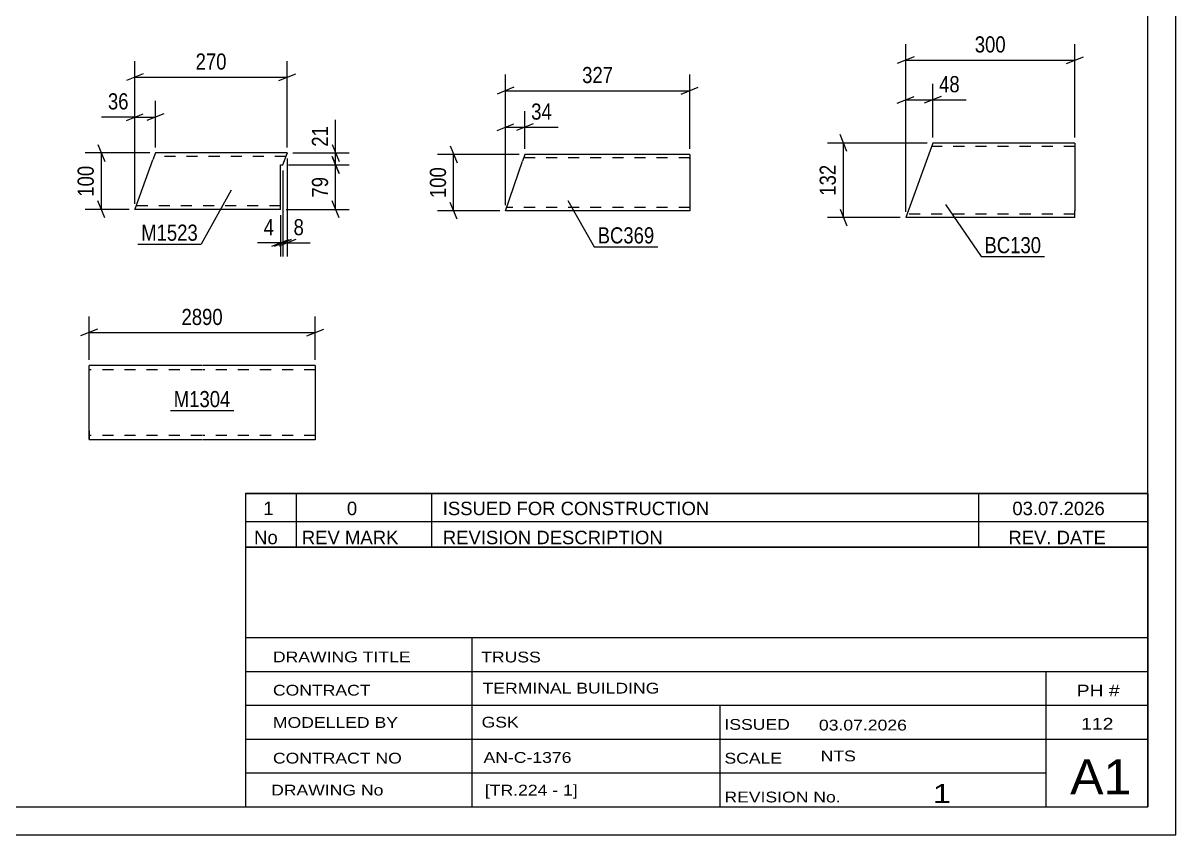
# Model space of a CAD drawing. Header units: millimetres. Extents: x 0 to 420, y 0 to 297.
# Drawn here: x 215.6 to 420, y 0 to 144 of the extents above; entities that cross this region are included whole.
import ezdxf

# ---------------------------------------------------------------- set-up
doc = ezdxf.new("R2010")
doc.units = ezdxf.units.MM
doc.linetypes.add('DXK_LINE_DOT2', pattern=[3.9198, 1.9599, -1.9599])
doc.styles.add('Arial Narrow', font='ARIALN.TTF', dxfattribs={"height": 0.2})

# ---------------------------------------------------------------- blocks, each defined once
blk = doc.blocks.new('Unknown-761548151-1163')
at = {"color": 5, "linetype": 'Continuous'}
for p, q in [((420, 0), (420, 297)), ((415, 5), (415, 292)), ((5, 5), (415, 5)), ((0, 0), (420, 0))]:
    blk.add_line(p, q, dxfattribs=at)
blk = doc.blocks.new('Unknown-761548151-22047')
at = {"color": 7, "linetype": 'Continuous'}
for p, q in [((255, 51.05), (255, 5)), ((255, 51.05), (415, 51.05)), ((415, 51), (415, 5)), ((255, 35), (415, 35)), ((295.14, 35), (295.14, 5)), ((255, 29), (415, 29)), ((397, 5.05), (397, 29.05)), ((255, 23), (415, 23)), ((339.14, 23), (339.14, 5)), ((255, 17), (415, 17)), ((255, 11), (397, 11)), ((255, 5), (415, 5))]:
    blk.add_line(p, q, dxfattribs=at)
at = {"color": 7, "style": 'Arial Narrow'}
for s, height, width, p in [('DRAWING TITLE', 1.9089, 1.425378, (259.88, 30.61)), ('TRUSS', 1.909, 1.425378, (296.81, 30.59)), ('CONTRACT', 1.909, 1.425378, (259.88, 24.71)), ('TERMINAL BUILDING', 1.9089, 1.425378, (297.06, 25.07)), ('MODELLED BY', 1.9089, 1.425378, (259.88, 18.98)), ('GSK', 1.909, 1.425378, (296.88, 19.04)), ('ISSUED', 1.909, 1.425378, (339.94, 18.64)), ('03.07.2026', 1.909, 1.425378, (356.69, 18.52)), ('CONTRACT NO', 1.9089, 1.425378, (259.88, 12.66)), ('AN-C-1376', 1.909, 1.425378, (297.23, 12.78)), ('SCALE', 1.909, 1.425378, (339.94, 12.65)), ('A1', 6.204, 1.25, (401.24, 7.2)), ('DRAWING No', 1.909, 1.425378, (259.56, 7)), ('[TR.224 - 1]', 1.9089, 1.425378, (297.46, 6.99)), ('1', 3.34, 1.5, (376.91, 5.68)), ('REVISION No.', 1.9089, 1.425378, (339.94, 5.77))]:
    blk.add_text(s, height=height, dxfattribs=dict(at, width=width)).set_placement(p)
at = {"color": 7, "linetype": 'Continuous', "style": 'Arial Narrow'}
for s, height, width, p in [('PH #', 2.1, 1.42538, (402.4, 24.55)), ('112', 2.1, 1.42538, (403.19, 18.65)), ('NTS', 1.909, 1.425378, (357, 13.05))]:
    blk.add_text(s, height=height, dxfattribs=dict(at, width=width)).set_placement(p)
blk = doc.blocks.new('Unknown-761548151-22048')
at = {"color": 7, "linetype": 'Continuous'}
for p, q in [((255, 60.55), (415, 60.55)), ((415, 60.55), (255, 60.55)), ((255, 60.55), (255, 55.55)), ((264, 60.55), (264, 55.55)), ((288, 60.55), (288, 55.55)), ((385, 60.55), (385, 55.55)), ((415, 60.55), (415, 55.55)), ((255, 55.55), (415, 55.55)), ((255, 55.55), (255, 51.05)), ((255, 55.55), (415, 55.55)), ((264, 55.55), (264, 51.05)), ((288, 55.55), (288, 51.05)), ((385, 55.55), (385, 51.05)), ((415, 55.55), (415, 51.05)), ((415, 51.05), (255, 51.05))]:
    blk.add_line(p, q, dxfattribs=at)
at = {"color": 7, "linetype": 'Continuous', "style": 'Arial Narrow'}
for s, height, width, p in [('1', 2.39, 1.196471, (258.16, 56.7)), ('0', 2.39, 1.196471, (273, 56.7)), ('ISSUED FOR CONSTRUCTION', 2.3861, 1.196471, (290, 56.7)), ('03.07.2026', 2.386, 1.196471, (391, 56.7)), ('No', 2.386, 1.2, (256.54, 51.55)), ('REV MARK', 2.386, 1.2, (265, 51.55)), ('REVISION DESCRIPTION', 2.3861, 1.2, (290, 51.55)), ('REV. DATE', 2.386, 1.2, (390.28, 51.55))]:
    blk.add_text(s, height=height, dxfattribs=dict(at, width=width)).set_placement(p)
blk = doc.blocks.new('Part-761548151-21667 - 21666')
at = {"color": 2, "linetype": 'Continuous'}
for p, q in [((376.88, 122.68), (372.08, 109.48)), ((402.08, 122.68), (376.88, 122.68)), ((402.08, 122.68), (402.08, 122.59)), ((402.08, 122.59), (402.08, 121.48)), ((402.08, 121.48), (402.08, 110.68)), ((402.08, 109.48), (402.08, 110.68)), ((402.08, 109.48), (372.08, 109.48))]:
    blk.add_line(p, q, dxfattribs=at)
at = {"color": 7, "linetype": 'DXK_LINE_DOT2'}
for p, q in [((402.08, 122.08), (376.66, 122.08)), ((402.08, 122.33), (402.08, 121.48)), ((402.08, 110.08), (372.29, 110.08)), ((402.08, 109.57), (402.08, 109.83)), ((402.08, 109.48), (402.08, 109.57))]:
    blk.add_line(p, q, dxfattribs=at)
blk = doc.blocks.new('Part-761548151-21675 - 21674')
at = {"color": 2, "linetype": 'Continuous'}
for p, q in [((304.55, 120.66), (304.14, 119.46)), ((333.79, 120.66), (304.55, 120.66)), ((333.79, 120.66), (333.79, 120.57)), ((301.12, 110.66), (304.14, 119.46)), ((333.79, 120.57), (333.79, 110.66)), ((333.79, 110.66), (301.12, 110.66))]:
    blk.add_line(p, q, dxfattribs=at)
at = {"color": 7, "linetype": 'DXK_LINE_DOT2'}
for p, q in [((333.79, 120.06), (304.34, 120.06)), ((333.79, 120.01), (333.79, 120.06)), ((333.79, 119.92), (333.79, 120.01)), ((333.79, 119.88), (333.79, 119.92)), ((333.79, 111.26), (301.33, 111.26))]:
    blk.add_line(p, q, dxfattribs=at)
blk = doc.blocks.new('Part-761548151-17937 - 17936')
at = {"color": 2, "linetype": 'Continuous'}
for p, q in [((247.28, 83.24), (227.28, 83.24)), ((227.28, 71.64), (227.28, 83.24)), ((267.38, 83.24), (247.38, 83.24)), ((267.38, 83.24), (267.38, 70.04)), ((227.28, 71.64), (227.28, 70.04)), ((247.28, 70.04), (227.28, 70.04)), ((267.38, 70.04), (247.38, 70.04))]:
    blk.add_line(p, q, dxfattribs=at)
at = {"color": 7, "linetype": 'DXK_LINE_DOT2'}
for p, q in [((247.28, 82.44), (227.28, 82.44)), ((267.38, 82.44), (247.38, 82.44)), ((227.28, 70.16), (227.28, 71.64)), ((227.28, 70.84), (227.28, 70.9)), ((247.28, 70.84), (227.28, 70.84)), ((267.38, 70.84), (247.38, 70.84)), ((267.38, 70.84), (267.38, 70.9))]:
    blk.add_line(p, q, dxfattribs=at)
blk = doc.blocks.new('Part-761548151-18156 - 18155')
at = {"color": 2, "linetype": 'Continuous'}
for p, q in [((239.04, 120.92), (238.61, 119.72)), ((262.42, 120.92), (239.04, 120.92)), ((261.64, 118.79), (262.38, 120.83)), ((262.42, 120.92), (262.38, 120.83)), ((235.44, 111.01), (238.61, 119.72)), ((261.21, 110.92), (261.21, 118.79)), ((261.21, 118.79), (261.64, 118.79)), ((235.4, 110.92), (235.44, 111.01)), ((261.21, 110.92), (235.4, 110.92))]:
    blk.add_line(p, q, dxfattribs=at)
at = {"color": 7, "linetype": 'DXK_LINE_DOT2'}
for p, q in [((262.2, 120.32), (238.82, 120.32)), ((235.62, 111.52), (235.64, 111.56)), ((261.21, 111.52), (235.62, 111.52))]:
    blk.add_line(p, q, dxfattribs=at)
blk = doc.blocks.new('StraightDimension-761548151-21802 - 21666')
at = {"color": 7, "linetype": 'Continuous'}
for p, q in [((372.08, 110.48), (372.08, 140.24)), ((402.08, 123.68), (402.08, 140.24)), ((373.58, 137.99), (370.58, 136.79)), ((372.08, 137.39), (402.08, 137.39)), ((400.58, 136.79), (403.58, 137.99))]:
    blk.add_line(p, q, dxfattribs=at)
at = {"color": 0}
blk.add_wipeout([(390.42, 138.14), (390.42, 142.34), (383.73, 142.34), (383.73, 138.14)], dxfattribs=at)
at = {"color": 3, "style": 'Arial Narrow'}
blk.add_text('300', height=2.863, dxfattribs=at).set_placement((384.33, 138.74))
blk = doc.blocks.new('StraightDimension-761548151-21783 - 21666')
at = {"color": 7, "linetype": 'Continuous'}
for p, q in [((372.08, 110.48), (372.08, 133.19)), ((376.88, 123.68), (376.88, 133.19)), ((370.58, 129.74), (373.58, 130.94)), ((378.38, 130.94), (375.38, 129.74)), ((372.08, 130.34), (376.88, 130.34))]:
    blk.add_line(p, q, dxfattribs=at)
at = {"color": 0}
blk.add_wipeout([(382.26, 131.09), (382.26, 135.29), (377.4, 135.29), (377.4, 131.09)], dxfattribs=at)
at = {"color": 7, "linetype": 'Continuous'}
blk.add_line((376.88, 130.34), (382.79, 130.34), dxfattribs=at)
blk.add_line((376.88, 130.34), (382.79, 130.34), dxfattribs=at)
at = {"color": 3, "style": 'Arial Narrow'}
blk.add_text('48', height=2.863, dxfattribs=at).set_placement((378, 131.69))
blk = doc.blocks.new('StraightDimension-761548151-21813 - 21666')
at = {"color": 7, "linetype": 'Continuous'}
for p, q in [((375.88, 122.68), (358.19, 122.68)), ((361.64, 121.18), (360.44, 124.18)), ((361.04, 109.48), (361.04, 122.68)), ((360.44, 110.98), (361.64, 107.98)), ((371.08, 109.48), (358.19, 109.48))]:
    blk.add_line(p, q, dxfattribs=at)
at = {"color": 0}
blk.add_wipeout([(360.29, 119.42), (356.09, 119.42), (356.09, 112.74), (360.29, 112.74)], dxfattribs=at)
at = {"color": 3, "style": 'Arial Narrow'}
blk.add_text('132', height=2.863, rotation=90.0002, dxfattribs=at).set_placement((359.69, 113.34))
blk = doc.blocks.new('StraightDimension-761548151-21746 - 21674')
at = {"color": 7, "linetype": 'Continuous'}
for p, q in [((301.12, 111.66), (301.12, 128.33)), ((304.55, 121.66), (304.55, 128.33)), ((299.62, 124.88), (302.62, 126.08)), ((301.12, 125.48), (304.55, 125.48)), ((306.05, 126.08), (303.05, 124.88))]:
    blk.add_line(p, q, dxfattribs=at)
at = {"color": 0}
blk.add_wipeout([(309.93, 126.23), (309.93, 130.43), (305.07, 130.43), (305.07, 126.23)], dxfattribs=at)
at = {"color": 7, "linetype": 'Continuous'}
blk.add_line((304.55, 125.48), (310.45, 125.48), dxfattribs=at)
blk.add_line((304.55, 125.48), (310.45, 125.48), dxfattribs=at)
at = {"color": 3, "style": 'Arial Narrow'}
blk.add_text('34', height=2.863, dxfattribs=at).set_placement((305.67, 126.83))
blk = doc.blocks.new('StraightDimension-761548151-21759 - 21674')
at = {"color": 7, "linetype": 'Continuous'}
for p, q in [((301.12, 111.66), (301.12, 134.81)), ((333.79, 121.66), (333.79, 134.81)), ((302.62, 132.56), (299.62, 131.36)), ((301.12, 131.96), (333.79, 131.96)), ((332.29, 131.36), (335.29, 132.56))]:
    blk.add_line(p, q, dxfattribs=at)
at = {"color": 0}
blk.add_wipeout([(320.8, 132.71), (320.8, 136.91), (314.11, 136.91), (314.11, 132.71)], dxfattribs=at)
at = {"color": 3, "style": 'Arial Narrow'}
blk.add_text('327', height=2.863, dxfattribs=at).set_placement((314.71, 133.31))
blk = doc.blocks.new('StraightDimension-761548151-21770 - 21674')
at = {"color": 7, "linetype": 'Continuous'}
for p, q in [((303.55, 120.66), (289.07, 120.66)), ((291.32, 122.16), (292.52, 119.16)), ((291.92, 110.66), (291.92, 120.66)), ((300.12, 110.66), (289.07, 110.66)), ((292.52, 109.16), (291.32, 112.16))]:
    blk.add_line(p, q, dxfattribs=at)
at = {"color": 0}
blk.add_wipeout([(291.17, 119), (286.97, 119), (286.97, 112.32), (291.17, 112.32)], dxfattribs=at)
at = {"color": 3, "style": 'Arial Narrow'}
blk.add_text('100', height=2.863, rotation=90.0002, dxfattribs=at).set_placement((290.57, 112.92))
blk = doc.blocks.new('StraightDimension-761548151-18312 - 17936')
at = {"color": 7, "linetype": 'Continuous'}
for p, q in [((227.28, 84.24), (227.28, 91.92)), ((267.38, 84.24), (267.38, 91.92)), ((228.78, 89.67), (225.78, 88.47)), ((227.28, 89.07), (267.38, 89.07)), ((265.88, 88.47), (268.88, 89.67))]:
    blk.add_line(p, q, dxfattribs=at)
at = {"color": 0}
blk.add_wipeout([(251.58, 89.82), (251.58, 94.02), (243.07, 94.02), (243.07, 89.82)], dxfattribs=at)
at = {"color": 3, "style": 'Arial Narrow'}
blk.add_text('2890', height=2.863, dxfattribs=at).set_placement((243.67, 90.42))
blk = doc.blocks.new('StraightDimension-761548151-21391 - 18155')
at = {"color": 7, "linetype": 'Continuous'}
for p, q in [((262.42, 119.92), (262.42, 102.59)), ((261.64, 117.79), (261.64, 102.59)), ((260.14, 104.39), (263.14, 105.59)), ((263.92, 105.59), (260.92, 104.39)), ((261.64, 104.99), (262.42, 104.99))]:
    blk.add_line(p, q, dxfattribs=at)
at = {"color": 0}
blk.add_wipeout([(265.97, 105.74), (265.97, 109.94), (262.94, 109.94), (262.94, 105.74)], dxfattribs=at)
at = {"color": 7, "linetype": 'Continuous'}
blk.add_line((262.42, 104.99), (266.49, 104.99), dxfattribs=at)
blk.add_line((262.42, 104.99), (266.49, 104.99), dxfattribs=at)
at = {"color": 3, "style": 'Arial Narrow'}
blk.add_text('8', height=2.86, dxfattribs=at).set_placement((263.54, 106.34))
blk = doc.blocks.new('StraightDimension-761548151-18661 - 18155')
at = {"color": 7, "linetype": 'Continuous'}
for p, q in [((238.04, 120.92), (226.61, 120.92)), ((228.86, 122.42), (230.06, 119.42)), ((229.46, 110.92), (229.46, 120.92)), ((234.4, 110.92), (226.61, 110.92)), ((230.06, 109.42), (228.86, 112.42))]:
    blk.add_line(p, q, dxfattribs=at)
at = {"color": 0}
blk.add_wipeout([(228.71, 119.26), (224.51, 119.26), (224.51, 112.57), (228.71, 112.57)], dxfattribs=at)
at = {"color": 3, "style": 'Arial Narrow'}
blk.add_text('100', height=2.863, rotation=90.0002, dxfattribs=at).set_placement((228.11, 113.17))
blk = doc.blocks.new('StraightDimension-761548151-18667 - 18155')
at = {"color": 7, "linetype": 'Continuous'}
for p, q in [((235.4, 111.92), (235.4, 130.14)), ((239.04, 121.92), (239.04, 130.14)), ((233.9, 126.69), (236.9, 127.89)), ((235.4, 127.29), (239.04, 127.29)), ((240.54, 127.89), (237.54, 126.69))]:
    blk.add_line(p, q, dxfattribs=at)
at = {"color": 0}
blk.add_wipeout([(234.88, 128.04), (234.88, 132.24), (230.02, 132.24), (230.02, 128.04)], dxfattribs=at)
at = {"color": 7, "linetype": 'Continuous'}
blk.add_line((235.4, 127.29), (229.5, 127.29), dxfattribs=at)
blk.add_line((235.4, 127.29), (229.5, 127.29), dxfattribs=at)
at = {"color": 3, "style": 'Arial Narrow'}
blk.add_text('36', height=2.863, dxfattribs=at).set_placement((230.62, 128.64))
blk = doc.blocks.new('StraightDimension-761548151-18687 - 18155')
at = {"color": 7, "linetype": 'Continuous'}
for p, q in [((235.4, 111.92), (235.4, 137.2)), ((262.42, 121.92), (262.42, 137.2)), ((236.9, 134.95), (233.9, 133.75)), ((260.92, 133.75), (263.92, 134.95)), ((235.4, 134.35), (262.42, 134.35))]:
    blk.add_line(p, q, dxfattribs=at)
at = {"color": 0}
blk.add_wipeout([(252.25, 135.1), (252.25, 139.3), (245.57, 139.3), (245.57, 135.1)], dxfattribs=at)
at = {"color": 3, "style": 'Arial Narrow'}
blk.add_text('270', height=2.863, dxfattribs=at).set_placement((246.17, 135.7))
blk = doc.blocks.new('StraightDimension-761548151-21392 - 18155')
at = {"color": 7, "linetype": 'Continuous'}
for p, q in [((261.64, 117.79), (261.64, 102.59)), ((261.21, 109.92), (261.21, 102.59)), ((259.71, 104.39), (262.71, 105.59)), ((263.14, 105.59), (260.14, 104.39)), ((261.21, 104.99), (261.64, 104.99))]:
    blk.add_line(p, q, dxfattribs=at)
at = {"color": 0}
blk.add_wipeout([(260.68, 105.74), (260.68, 109.94), (257.65, 109.94), (257.65, 105.74)], dxfattribs=at)
at = {"color": 7, "linetype": 'Continuous'}
blk.add_line((261.21, 104.99), (257.13, 104.99), dxfattribs=at)
blk.add_line((261.21, 104.99), (257.13, 104.99), dxfattribs=at)
at = {"color": 3, "style": 'Arial Narrow'}
blk.add_text('4', height=2.86, dxfattribs=at).set_placement((258.25, 106.34))
blk = doc.blocks.new('StraightDimension-761548151-21570 - 18155')
at = {"color": 7, "linetype": 'Continuous'}
for p, q in [((263.42, 120.92), (273.4, 120.92)), ((270.4, 122.42), (271.6, 119.42)), ((271, 118.79), (271, 120.92)), ((262.64, 118.79), (273.4, 118.79)), ((271.6, 117.29), (270.4, 120.29))]:
    blk.add_line(p, q, dxfattribs=at)
at = {"color": 0}
blk.add_wipeout([(270.25, 126.3), (266.05, 126.3), (266.05, 121.44), (270.25, 121.44)], dxfattribs=at)
at = {"color": 7, "linetype": 'Continuous'}
blk.add_line((271, 120.92), (271, 126.82), dxfattribs=at)
blk.add_line((271, 120.92), (271, 126.82), dxfattribs=at)
at = {"color": 3, "style": 'Arial Narrow'}
blk.add_text('21', height=2.863, rotation=90.0002, dxfattribs=at).set_placement((269.65, 122.04))
blk = doc.blocks.new('StraightDimension-761548151-21571 - 18155')
at = {"color": 7, "linetype": 'Continuous'}
for p, q in [((262.64, 118.79), (273.4, 118.79)), ((270.4, 120.29), (271.6, 117.29)), ((271, 110.92), (271, 118.79)), ((262.21, 110.92), (273.4, 110.92)), ((271.6, 109.42), (270.4, 112.42))]:
    blk.add_line(p, q, dxfattribs=at)
at = {"color": 0}
blk.add_wipeout([(270.25, 117.28), (266.05, 117.28), (266.05, 112.42), (270.25, 112.42)], dxfattribs=at)
at = {"color": 3, "style": 'Arial Narrow'}
blk.add_text('79', height=2.863, rotation=90.0002, dxfattribs=at).set_placement((269.65, 113.02))
blk = doc.blocks.new('Mark-761548151-21704 - 21666')
at = {"color": 0}
blk.add_wipeout([(396.09, 103.15), (396.09, 106.15), (386.05, 106.15), (386.05, 103.15)], dxfattribs=at)
blk.add_wipeout([(396.09, 103.15), (396.09, 106.15), (386.05, 106.15), (386.05, 103.15)], dxfattribs=at)
at = {"color": 30, "linetype": 'Continuous'}
for p, q in [((379.14, 111.78), (385.45, 102.55)), ((385.45, 102.55), (396.69, 102.55))]:
    blk.add_line(p, q, dxfattribs=at)
at = {"color": 3, "style": 'Arial Narrow'}
blk.add_text('BC130', height=2.863, dxfattribs=at).set_placement((386.05, 103.15))
blk = doc.blocks.new('Mark-761548151-21701 - 21674')
at = {"color": 0}
blk.add_wipeout([(327.51, 104.88), (327.51, 107.88), (317.46, 107.88), (317.46, 104.88)], dxfattribs=at)
blk.add_wipeout([(327.51, 104.88), (327.51, 107.88), (317.46, 107.88), (317.46, 104.88)], dxfattribs=at)
at = {"color": 30, "linetype": 'Continuous'}
for p, q in [((312.15, 112.51), (316.86, 104.28)), ((316.86, 104.28), (328.11, 104.28))]:
    blk.add_line(p, q, dxfattribs=at)
at = {"color": 3, "style": 'Arial Narrow'}
blk.add_text('BC369', height=2.863, dxfattribs=at).set_placement((317.46, 104.88))
blk = doc.blocks.new('Mark-761548151-18702 - 17936')
at = {"color": 0}
blk.add_wipeout([(252.35, 75.85), (252.35, 78.85), (242.3, 78.85), (242.3, 75.85)], dxfattribs=at)
blk.add_wipeout([(252.35, 75.85), (252.35, 78.85), (242.3, 78.85), (242.3, 75.85)], dxfattribs=at)
at = {"color": 30, "linetype": 'Continuous'}
blk.add_line((241.7, 75.25), (252.95, 75.25), dxfattribs=at)
at = {"color": 3, "style": 'Arial Narrow'}
blk.add_text('M1304', height=2.863, dxfattribs=at).set_placement((242.3, 75.85))
blk = doc.blocks.new('Mark-761548151-18755 - 18155')
at = {"color": 0}
blk.add_wipeout([(246.58, 105.36), (246.58, 108.36), (236.52, 108.36), (236.52, 105.36)], dxfattribs=at)
blk.add_wipeout([(246.58, 105.36), (246.58, 108.36), (236.52, 108.36), (236.52, 105.36)], dxfattribs=at)
at = {"color": 30, "linetype": 'Continuous'}
for p in [(252.45, 114.34), (235.92, 104.76)]:
    blk.add_line(p, (247.18, 104.76), dxfattribs=at)
at = {"color": 3, "style": 'Arial Narrow'}
blk.add_text('M1523', height=2.863, dxfattribs=at).set_placement((236.52, 105.36))

msp = doc.modelspace()

# ---------------------------------------------------------------- block references
for name in ['Unknown-761548151-1163', 'Part-761548151-21667 - 21666', 'Part-761548151-18156 - 18155', 'Part-761548151-21675 - 21674', 'Part-761548151-17937 - 17936', 'Unknown-761548151-22048', 'Unknown-761548151-22047']:
    msp.add_blockref(name, (0, 0))

# ---------------------------------------------------------------- next in the draw order: block references
for name in ['StraightDimension-761548151-21802 - 21666', 'StraightDimension-761548151-21746 - 21674', 'StraightDimension-761548151-18661 - 18155', 'StraightDimension-761548151-21391 - 18155', 'StraightDimension-761548151-18312 - 17936', 'Mark-761548151-18702 - 17936']:
    msp.add_blockref(name, (0, 0))

# ---------------------------------------------------------------- next in the draw order: block references
for name in ['StraightDimension-761548151-21759 - 21674', 'StraightDimension-761548151-21783 - 21666', 'StraightDimension-761548151-18667 - 18155']:
    msp.add_blockref(name, (0, 0))

# ---------------------------------------------------------------- next in the draw order: block references
for name in ['StraightDimension-761548151-18687 - 18155', 'StraightDimension-761548151-21813 - 21666', 'StraightDimension-761548151-21770 - 21674', 'Mark-761548151-21701 - 21674', 'Mark-761548151-21704 - 21666']:
    msp.add_blockref(name, (0, 0))

# ---------------------------------------------------------------- next in the draw order: block references
for name in ['StraightDimension-761548151-21392 - 18155', 'Mark-761548151-18755 - 18155']:
    msp.add_blockref(name, (0, 0))

# ---------------------------------------------------------------- next in the draw order: block references
msp.add_blockref('StraightDimension-761548151-21570 - 18155', (0, 0))

# ---------------------------------------------------------------- next in the draw order: block references
msp.add_blockref('StraightDimension-761548151-21571 - 18155', (0, 0))

doc.saveas('drawing.dxf')
